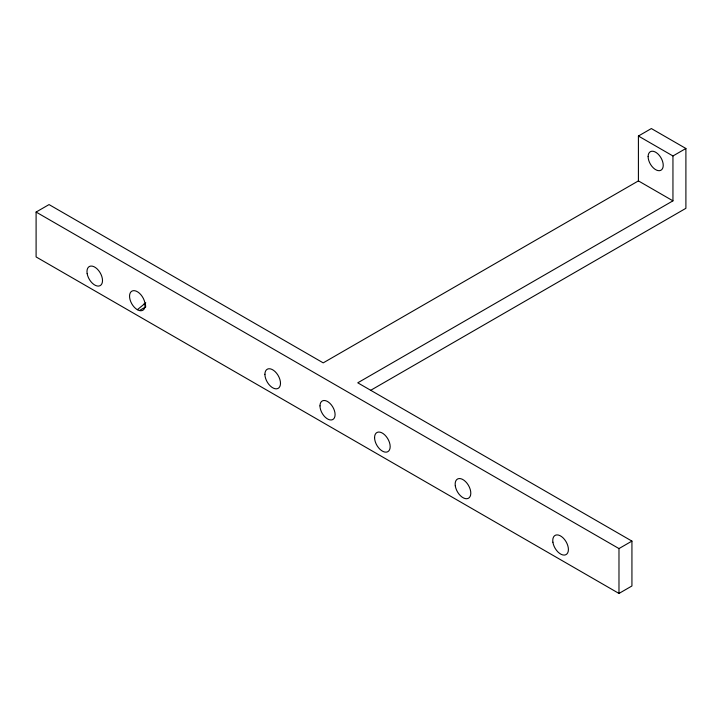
<?xml version="1.0" encoding="UTF-8"?>
<svg xmlns="http://www.w3.org/2000/svg" width="722" height="722" viewBox="0 0 722 722"><rect width="100%" height="100%" fill="white"/><g stroke="black" fill="none" stroke-linecap="round" stroke-linejoin="round"><path stroke-width="1.08" d="M638.41 180.897L323.221 362.868L49.051 204.579L36.1 212.06L36.1 256.933L618.98 593.448L631.931 585.975L631.931 541.103L357.76 382.813L672.949 200.842L672.949 155.97L638.41 136.025L638.41 180.897L672.949 200.842M618.98 593.448L618.98 548.576L631.931 541.103M137.351 309.702L139.364 310.559A11.02 6.363 60 0 0 143.317 298.367A11.02 6.363 60 0 0 130.285 292.816A11.02 6.363 60 0 0 137.351 309.702L145.763 302.816M139.364 310.559L145.844 306.823M638.41 136.025L651.361 128.552L685.9 148.488L685.9 208.315L370.449 390.449M672.949 155.97L685.9 148.488M36.1 212.06L618.98 548.576M143.759 304.124L145.709 305.253M374.574 437.604A11.02 6.363 60 0 0 386.27 452.152A11.02 6.363 60 0 0 386.27 436.557A11.02 6.363 60 0 0 374.574 437.604M264.911 374.294A11.02 6.363 60 0 0 276.598 388.833A11.02 6.363 60 0 0 276.598 373.247A11.02 6.363 60 0 0 264.911 374.294M319.981 405.872A10.686 6.173 60 0 0 331.317 419.969A10.686 6.173 60 0 0 331.317 404.861A10.686 6.173 60 0 0 319.981 405.872M552.899 542.204A11.056 6.381 60 0 0 565.669 554.794A11.056 6.381 60 0 0 563.196 537.989A11.056 6.381 60 0 0 552.899 542.204M455.293 485.852A11.056 6.381 60 0 0 468.064 498.442A11.056 6.381 60 0 0 465.591 481.637A11.056 6.381 60 0 0 455.293 485.852M648.121 156.593A10.686 6.173 60 0 0 659.457 170.69A10.686 6.173 60 0 0 659.457 155.582A10.686 6.173 60 0 0 648.121 156.593M87.154 273.602A10.992 6.345 60 0 0 99.979 285.722A10.992 6.345 60 0 0 97.1 268.882A10.992 6.345 60 0 0 87.154 273.602"/></g></svg>
